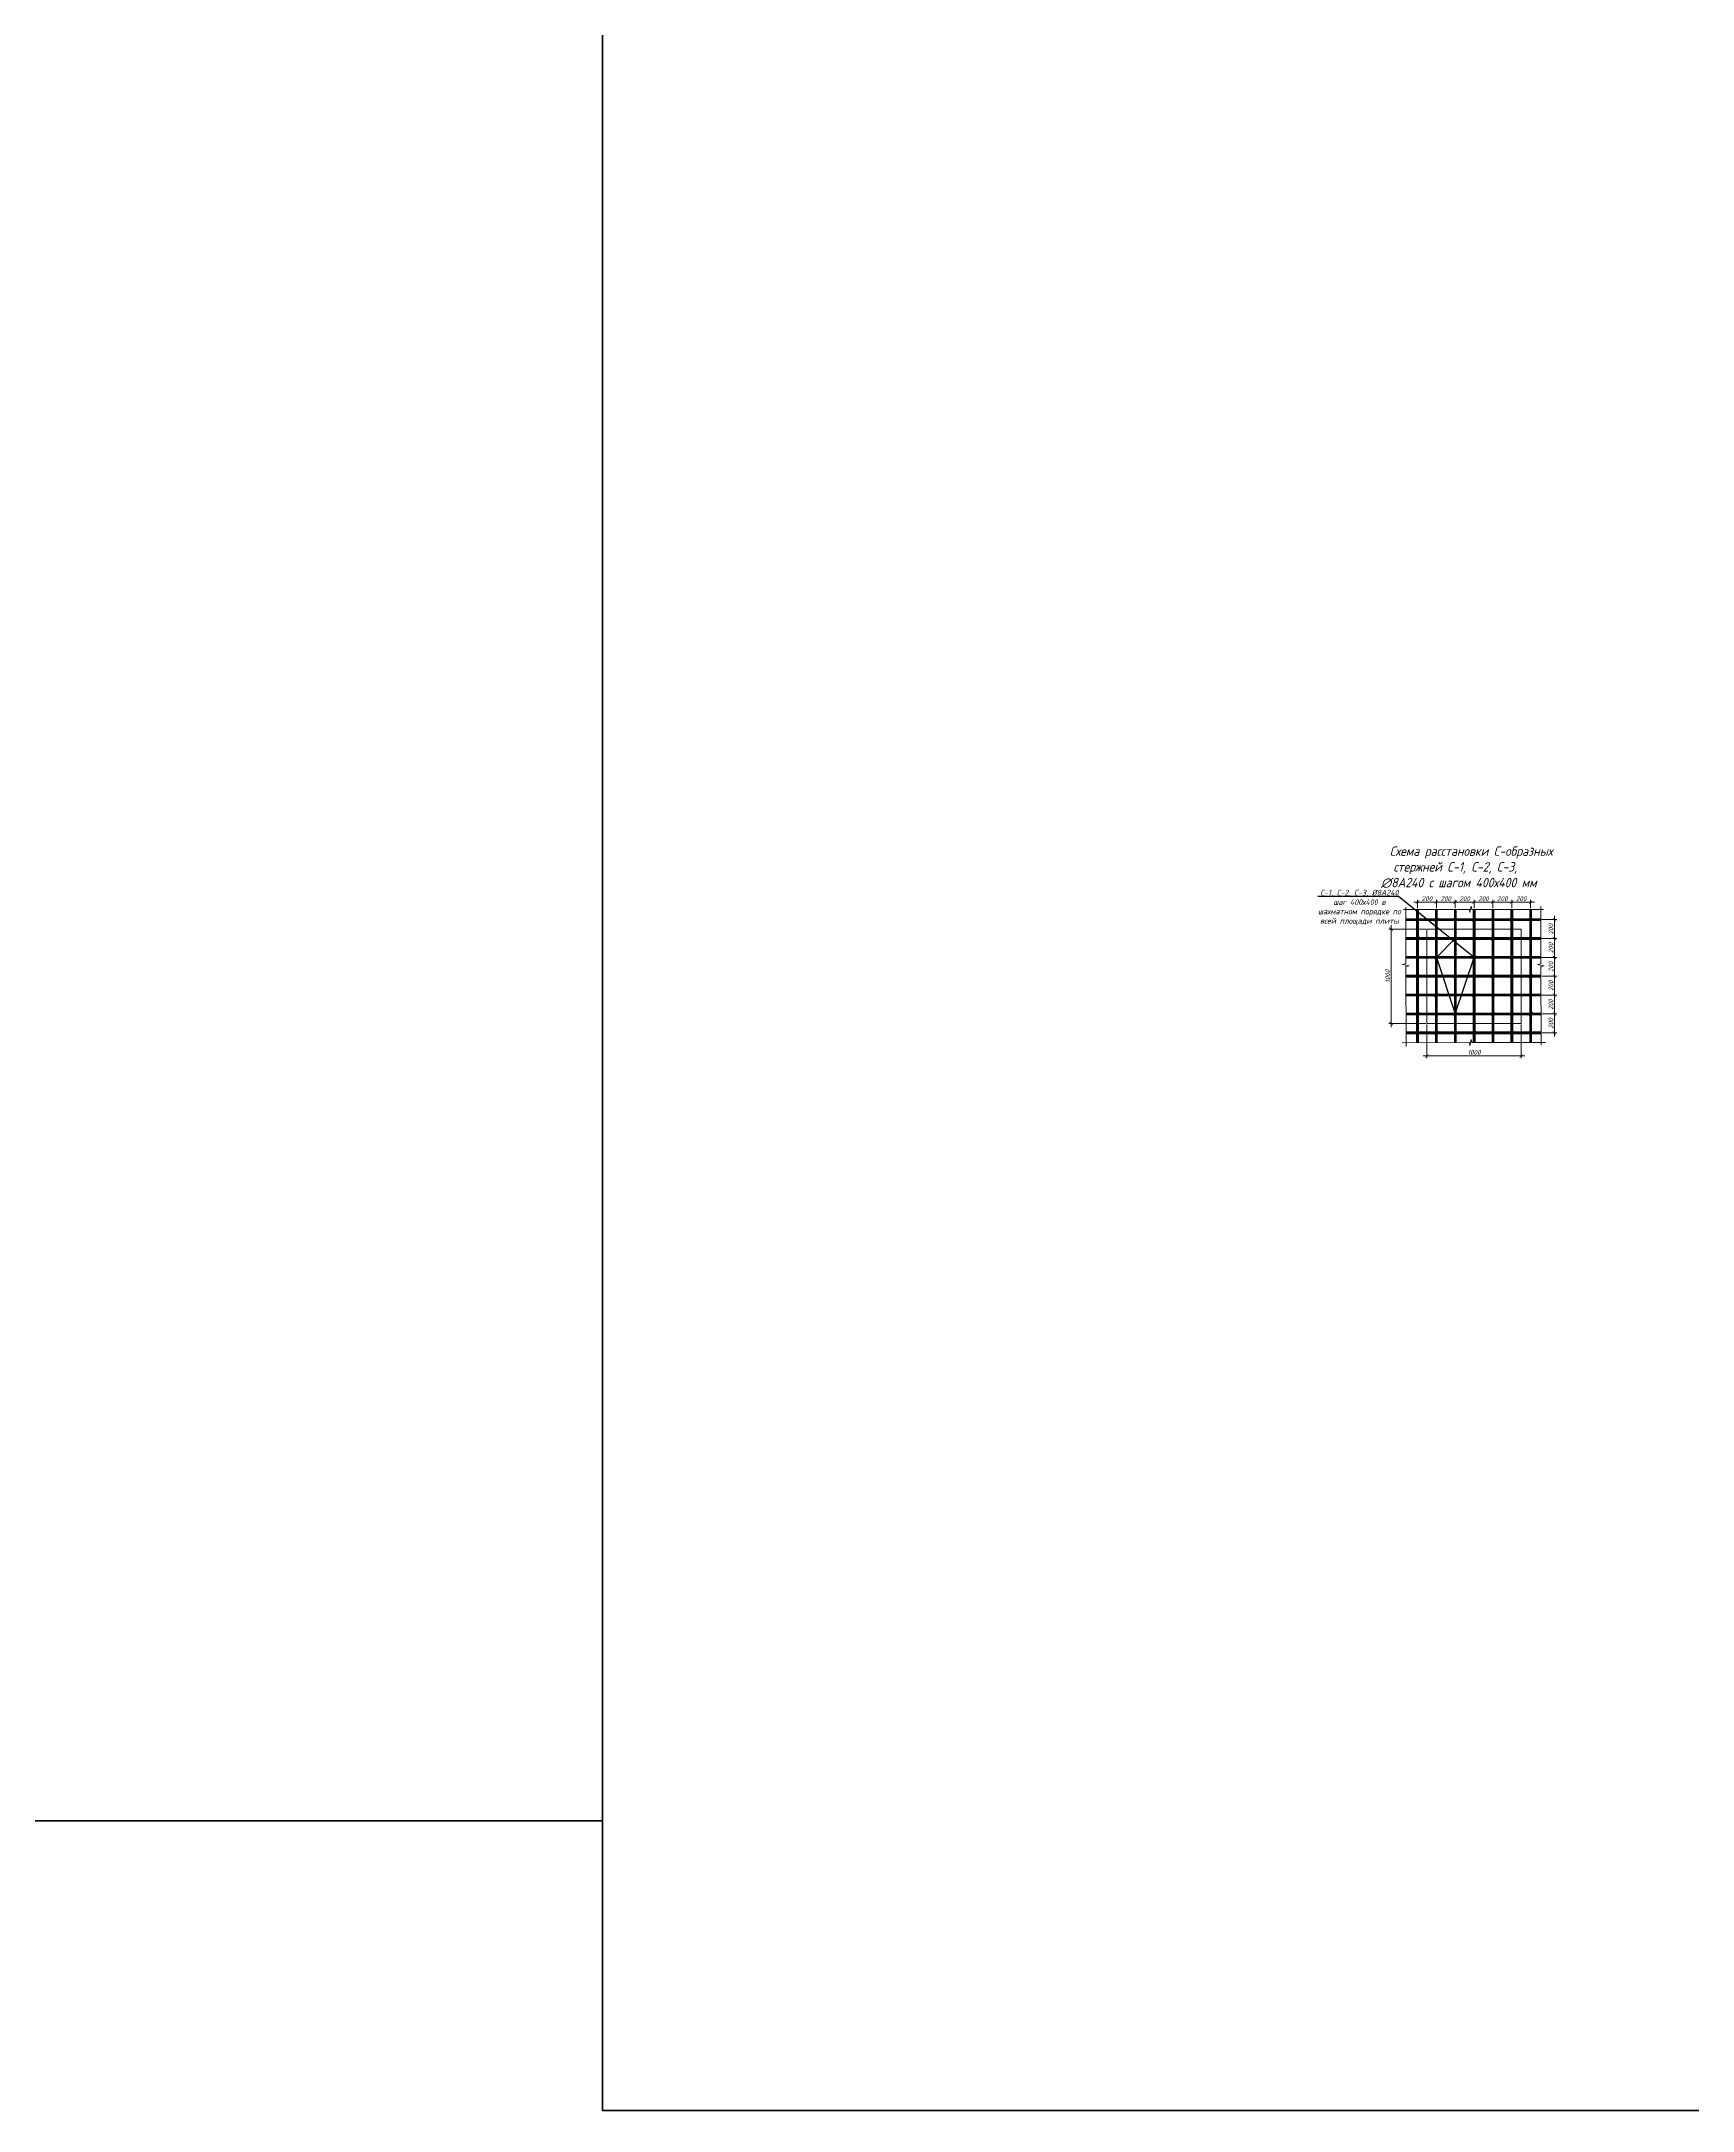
# Model space of a CAD drawing. Header units: millimetres. Extents: x 504091 to 2165846, y 135022 to 442887.
# Drawn here: x 1325311 to 1342824, y 199678 to 221619 of the extents above; entities that cross this region are included whole.
import ezdxf
from ezdxf import colors
from ezdxf.entities.mleader import LeaderData, LeaderLine
from ezdxf.math import Vec2, Vec3

# ---------------------------------------------------------------- set-up
doc = ezdxf.new("R2010")
doc.units = ezdxf.units.MM
doc.layers.get('Defpoints').update_dxf_attribs({"color": 255})
for name, color, linetype, lineweight in [('КР_Арматура 12', 174, 'Continuous', 40), ('Размер', 7, 'Continuous', 13), ('размеры', 7, 'Continuous', 9), ('Размеры КР', 164, 'Continuous', 9)]:
    doc.layers.add(name, color=color, linetype=linetype, lineweight=lineweight)
doc.layers.add('Текст', color=7, linetype='Continuous')
doc.styles.add('GOST 2.304_new', font='isocpeur.ttf', dxfattribs={"width": 0.9, "oblique": 15})
doc.styles.add('ISOCPEUR_ГОСТ', font='isocpeui.ttf', dxfattribs={"width": 0.85, "height": 2.5})
doc.dimstyles.new('SPDS 1_20', dxfattribs={"dimscale": 20, "dimtxt": 2.5, "dimasz": 1.77, "dimexe": 1.25, "dimexo": 0.625, "dimtad": 1, "dimdec": 0, "dimrnd": 0.001, "dimtxsty": 'GOST 2.304_new', "dimblk": 'ARCHTICK', "dimcen": 2.5, "dimdle": 2, "dimclrt": 256, "dimadec": 0, "dimazin": 2, "dimtfac": 0.75, "dimtdec": 0, "dimtmove": 1, "dimatfit": 3, "dimfxl": 0, "dimtolj": 1, "dimlwd": 9, "dimlwe": 9, "dimarcsym": 0})

# ---------------------------------------------------------------- blocks, each defined once
blk = doc.blocks.new('_ArchTick')
at = {"color": 0, "linetype": 'ByBlock', "const_width": 0.15}
blk.add_lwpolyline([(-0.5, -0.5), (0.5, 0.5)], dxfattribs=at)
blk = doc.blocks.new('*D3146')
at = {"layer": 'Defpoints', "color": 0, "lineweight": 20, "ltscale": 100, "transparency": 16777216}
for p in [(1341216, 211306), (1341358, 211306), (1341216, 211106)]:
    blk.add_point(p, dxfattribs=at)
at = {"layer": 'размеры', "color": 0, "lineweight": 9, "ltscale": 100, "transparency": 16777216}
for p, q in [((1341229, 211306), (1341383, 211306)), ((1341358, 211066), (1341358, 211346)), ((1341229, 211106), (1341383, 211106))]:
    blk.add_line(p, q, dxfattribs=at)
at = {"layer": 'размеры', "color": 0, "lineweight": 9, "ltscale": 100, "transparency": 16777216, "xscale": 35.4, "yscale": 35.4, "zscale": 35.4}
for p, rotation in [((1341358, 211306), 90), ((1341358, 211106), 270)]:
    blk.add_blockref('_ArchTick', p, dxfattribs=dict(at, rotation=rotation))
at = {"layer": 'размеры', "ltscale": 100, "transparency": 16777216, "insert": (1341321, 211206), "char_height": 50, "attachment_point": 5, "rotation": 90, "style": 'GOST 2.304_new'}
blk.add_mtext('\\A1;200', dxfattribs=at)
blk = doc.blocks.new('*D3147')
at = {"layer": 'Defpoints', "color": 0, "lineweight": 20, "ltscale": 100, "transparency": 16777216}
for p in [(1341207, 211506), (1341216, 211306), (1341358, 211506)]:
    blk.add_point(p, dxfattribs=at)
at = {"layer": 'размеры', "color": 0, "lineweight": 9, "ltscale": 100, "transparency": 16777216}
for p, q in [((1341358, 211266), (1341358, 211546)), ((1341219, 211506), (1341383, 211506)), ((1341229, 211306), (1341383, 211306))]:
    blk.add_line(p, q, dxfattribs=at)
at = {"layer": 'размеры', "color": 0, "lineweight": 9, "ltscale": 100, "transparency": 16777216, "xscale": 35.4, "yscale": 35.4, "zscale": 35.4}
for p, rotation in [((1341358, 211506), 90), ((1341358, 211306), 270)]:
    blk.add_blockref('_ArchTick', p, dxfattribs=dict(at, rotation=rotation))
at = {"layer": 'размеры', "ltscale": 100, "transparency": 16777216, "insert": (1341321, 211406), "char_height": 50, "attachment_point": 5, "rotation": 90, "style": 'GOST 2.304_new'}
blk.add_mtext('\\A1;200', dxfattribs=at)
blk = doc.blocks.new('*D3148')
at = {"layer": 'Defpoints', "color": 0, "lineweight": 20, "ltscale": 100, "transparency": 16777216}
for p in [(1341215, 211706), (1341358, 211706), (1341207, 211506)]:
    blk.add_point(p, dxfattribs=at)
at = {"layer": 'размеры', "color": 0, "lineweight": 9, "ltscale": 100, "transparency": 16777216}
for p, q in [((1341358, 211466), (1341358, 211746)), ((1341227, 211706), (1341383, 211706)), ((1341219, 211506), (1341383, 211506))]:
    blk.add_line(p, q, dxfattribs=at)
at = {"layer": 'размеры', "color": 0, "lineweight": 9, "ltscale": 100, "transparency": 16777216, "xscale": 35.4, "yscale": 35.4, "zscale": 35.4}
for p, rotation in [((1341358, 211706), 90), ((1341358, 211506), 270)]:
    blk.add_blockref('_ArchTick', p, dxfattribs=dict(at, rotation=rotation))
at = {"layer": 'размеры', "ltscale": 100, "transparency": 16777216, "insert": (1341321, 211606), "char_height": 50, "attachment_point": 5, "rotation": 90, "style": 'GOST 2.304_new'}
blk.add_mtext('\\A1;200', dxfattribs=at)
blk = doc.blocks.new('*D3149')
at = {"layer": 'Defpoints', "color": 0, "lineweight": 20, "ltscale": 100, "transparency": 16777216}
for p in [(1341200, 211906), (1341358, 211906), (1341215, 211706)]:
    blk.add_point(p, dxfattribs=at)
at = {"layer": 'размеры', "color": 0, "lineweight": 9, "ltscale": 100, "transparency": 16777216}
for p, q in [((1341212, 211906), (1341383, 211906)), ((1341358, 211666), (1341358, 211946)), ((1341227, 211706), (1341383, 211706))]:
    blk.add_line(p, q, dxfattribs=at)
at = {"layer": 'размеры', "color": 0, "lineweight": 9, "ltscale": 100, "transparency": 16777216, "xscale": 35.4, "yscale": 35.4, "zscale": 35.4}
for p, rotation in [((1341358, 211906), 90), ((1341358, 211706), 270)]:
    blk.add_blockref('_ArchTick', p, dxfattribs=dict(at, rotation=rotation))
at = {"layer": 'размеры', "ltscale": 100, "transparency": 16777216, "insert": (1341321, 211806), "char_height": 50, "attachment_point": 5, "rotation": 90, "style": 'GOST 2.304_new'}
blk.add_mtext('\\A1;200', dxfattribs=at)
blk = doc.blocks.new('*D3150')
at = {"layer": 'Defpoints', "color": 0, "lineweight": 20, "ltscale": 100, "transparency": 16777216}
for p in [(1341185, 212106), (1341358, 212106), (1341200, 211906)]:
    blk.add_point(p, dxfattribs=at)
at = {"layer": 'размеры', "color": 0, "lineweight": 9, "ltscale": 100, "transparency": 16777216}
for p, q in [((1341198, 212106), (1341383, 212106)), ((1341358, 211866), (1341358, 212146)), ((1341212, 211906), (1341383, 211906))]:
    blk.add_line(p, q, dxfattribs=at)
at = {"layer": 'размеры', "color": 0, "lineweight": 9, "ltscale": 100, "transparency": 16777216, "xscale": 35.4, "yscale": 35.4, "zscale": 35.4}
for p, rotation in [((1341358, 212106), 90), ((1341358, 211906), 270)]:
    blk.add_blockref('_ArchTick', p, dxfattribs=dict(at, rotation=rotation))
at = {"layer": 'размеры', "ltscale": 100, "transparency": 16777216, "insert": (1341321, 212006), "char_height": 50, "attachment_point": 5, "rotation": 90, "style": 'GOST 2.304_new'}
blk.add_mtext('\\A1;200', dxfattribs=at)
blk = doc.blocks.new('*D3151')
at = {"layer": 'Defpoints', "color": 0, "lineweight": 20, "ltscale": 100, "transparency": 16777216}
for p in [(1341204, 212306), (1341358, 212306), (1341185, 212106)]:
    blk.add_point(p, dxfattribs=at)
at = {"layer": 'размеры', "color": 0, "lineweight": 9, "ltscale": 100, "transparency": 16777216}
for p, q in [((1341216, 212306), (1341383, 212306)), ((1341358, 212066), (1341358, 212346)), ((1341198, 212106), (1341383, 212106))]:
    blk.add_line(p, q, dxfattribs=at)
at = {"layer": 'размеры', "color": 0, "lineweight": 9, "ltscale": 100, "transparency": 16777216, "xscale": 35.4, "yscale": 35.4, "zscale": 35.4}
for p, rotation in [((1341358, 212306), 90), ((1341358, 212106), 270)]:
    blk.add_blockref('_ArchTick', p, dxfattribs=dict(at, rotation=rotation))
at = {"layer": 'размеры', "ltscale": 100, "transparency": 16777216, "insert": (1341321, 212206), "char_height": 50, "attachment_point": 5, "rotation": 90, "style": 'GOST 2.304_new'}
blk.add_mtext('\\A1;200', dxfattribs=at)
blk = doc.blocks.new('*D3152')
at = {"layer": 'Defpoints', "color": 0, "lineweight": 20, "ltscale": 100, "transparency": 16777216}
for p in [(1340006, 211206), (1341006, 211206), (1341006, 210861)]:
    blk.add_point(p, dxfattribs=at)
at = {"layer": 'размеры', "color": 0, "lineweight": 9, "ltscale": 100, "transparency": 16777216}
for p, q in [((1340006, 211194), (1340006, 210836)), ((1341006, 211194), (1341006, 210836)), ((1339966, 210861), (1341046, 210861))]:
    blk.add_line(p, q, dxfattribs=at)
at = {"layer": 'размеры', "color": 0, "lineweight": 9, "ltscale": 100, "transparency": 16777216, "xscale": 35.4, "yscale": 35.4, "zscale": 35.4, "rotation": 180}
blk.add_blockref('_ArchTick', (1340006, 210861), dxfattribs=at)
at = {"layer": 'размеры', "color": 0, "lineweight": 9, "ltscale": 100, "transparency": 16777216, "xscale": 35.4, "yscale": 35.4, "zscale": 35.4}
blk.add_blockref('_ArchTick', (1341006, 210861), dxfattribs=at)
at = {"layer": 'размеры', "ltscale": 100, "transparency": 16777216, "insert": (1340506, 210899), "char_height": 50, "attachment_point": 5, "style": 'GOST 2.304_new'}
blk.add_mtext('\\A1;1000', dxfattribs=at)
blk = doc.blocks.new('*D3153')
at = {"layer": 'Defpoints', "color": 0, "lineweight": 20, "ltscale": 100, "transparency": 16777216}
for p in [(1340006, 212206), (1339626, 211206), (1340006, 211206)]:
    blk.add_point(p, dxfattribs=at)
at = {"layer": 'размеры', "color": 0, "lineweight": 9, "ltscale": 100, "transparency": 16777216}
for p, q in [((1339994, 212206), (1339601, 212206)), ((1339626, 212246), (1339626, 211166)), ((1339994, 211206), (1339601, 211206))]:
    blk.add_line(p, q, dxfattribs=at)
at = {"layer": 'размеры', "color": 0, "lineweight": 9, "ltscale": 100, "transparency": 16777216, "xscale": 35.4, "yscale": 35.4, "zscale": 35.4}
for p, rotation in [((1339626, 212206), 90), ((1339626, 211206), 270)]:
    blk.add_blockref('_ArchTick', p, dxfattribs=dict(at, rotation=rotation))
at = {"layer": 'размеры', "ltscale": 100, "transparency": 16777216, "insert": (1339589, 211706), "char_height": 50, "attachment_point": 5, "rotation": 90, "style": 'GOST 2.304_new'}
blk.add_mtext('\\A1;1000', dxfattribs=at)
blk = doc.blocks.new('_DotSmall')
at = {"color": 0, "linetype": 'ByBlock', "lineweight": 35, "const_width": 0.5}
blk.add_lwpolyline([(-0.0625, 0, 1), (0.0625, 0, 1)], format="xyb", close=True, dxfattribs=at)
blk = doc.blocks.new('*D3154')
at = {"layer": 'Defpoints', "color": 0, "lineweight": 20, "ltscale": 100, "transparency": 16777216}
for p in [(1339906, 212415), (1340106, 212492), (1340106, 212415)]:
    blk.add_point(p, dxfattribs=at)
at = {"layer": 'размеры', "color": 0, "lineweight": 9, "ltscale": 100, "transparency": 16777216}
for p, q in [((1339866, 212492), (1340146, 212492)), ((1339906, 212428), (1339906, 212517)), ((1340106, 212428), (1340106, 212517))]:
    blk.add_line(p, q, dxfattribs=at)
at = {"layer": 'размеры', "color": 0, "lineweight": 9, "ltscale": 100, "transparency": 16777216, "xscale": 35.4, "yscale": 35.4, "zscale": 35.4, "rotation": 180}
blk.add_blockref('_ArchTick', (1339906, 212492), dxfattribs=at)
at = {"layer": 'размеры', "color": 0, "lineweight": 9, "ltscale": 100, "transparency": 16777216, "xscale": 35.4, "yscale": 35.4, "zscale": 35.4}
blk.add_blockref('_ArchTick', (1340106, 212492), dxfattribs=at)
at = {"layer": 'размеры', "ltscale": 100, "transparency": 16777216, "insert": (1340006, 212529), "char_height": 50, "attachment_point": 5, "style": 'GOST 2.304_new'}
blk.add_mtext('\\A1;200', dxfattribs=at)
blk = doc.blocks.new('*D3155')
at = {"layer": 'Defpoints', "color": 0, "lineweight": 20, "ltscale": 100, "transparency": 16777216}
for p in [(1340106, 212415), (1340306, 212492), (1340306, 212415)]:
    blk.add_point(p, dxfattribs=at)
at = {"layer": 'размеры', "color": 0, "lineweight": 9, "ltscale": 100, "transparency": 16777216}
for p, q in [((1340066, 212492), (1340346, 212492)), ((1340106, 212428), (1340106, 212517)), ((1340306, 212427), (1340306, 212517))]:
    blk.add_line(p, q, dxfattribs=at)
at = {"layer": 'размеры', "color": 0, "lineweight": 9, "ltscale": 100, "transparency": 16777216, "xscale": 35.4, "yscale": 35.4, "zscale": 35.4, "rotation": 180}
blk.add_blockref('_ArchTick', (1340106, 212492), dxfattribs=at)
at = {"layer": 'размеры', "color": 0, "lineweight": 9, "ltscale": 100, "transparency": 16777216, "xscale": 35.4, "yscale": 35.4, "zscale": 35.4}
blk.add_blockref('_ArchTick', (1340306, 212492), dxfattribs=at)
at = {"layer": 'размеры', "ltscale": 100, "transparency": 16777216, "insert": (1340206, 212529), "char_height": 50, "attachment_point": 5, "style": 'GOST 2.304_new'}
blk.add_mtext('\\A1;200', dxfattribs=at)
blk = doc.blocks.new('*D3156')
at = {"layer": 'Defpoints', "color": 0, "lineweight": 20, "ltscale": 100, "transparency": 16777216}
for p in [(1340306, 212415), (1340506, 212492), (1340506, 212415)]:
    blk.add_point(p, dxfattribs=at)
at = {"layer": 'размеры', "color": 0, "lineweight": 9, "ltscale": 100, "transparency": 16777216}
for p, q in [((1340266, 212492), (1340546, 212492)), ((1340306, 212427), (1340306, 212517)), ((1340506, 212427), (1340506, 212517))]:
    blk.add_line(p, q, dxfattribs=at)
at = {"layer": 'размеры', "color": 0, "lineweight": 9, "ltscale": 100, "transparency": 16777216, "xscale": 35.4, "yscale": 35.4, "zscale": 35.4, "rotation": 180}
blk.add_blockref('_ArchTick', (1340306, 212492), dxfattribs=at)
at = {"layer": 'размеры', "color": 0, "lineweight": 9, "ltscale": 100, "transparency": 16777216, "xscale": 35.4, "yscale": 35.4, "zscale": 35.4}
blk.add_blockref('_ArchTick', (1340506, 212492), dxfattribs=at)
at = {"layer": 'размеры', "ltscale": 100, "transparency": 16777216, "insert": (1340406, 212529), "char_height": 50, "attachment_point": 5, "style": 'GOST 2.304_new'}
blk.add_mtext('\\A1;200', dxfattribs=at)
blk = doc.blocks.new('*D3157')
at = {"layer": 'Defpoints', "color": 0, "lineweight": 20, "ltscale": 100, "transparency": 16777216}
for p in [(1340506, 212415), (1340706, 212492), (1340706, 212415)]:
    blk.add_point(p, dxfattribs=at)
at = {"layer": 'размеры', "color": 0, "lineweight": 9, "ltscale": 100, "transparency": 16777216}
for p, q in [((1340466, 212492), (1340746, 212492)), ((1340506, 212427), (1340506, 212517)), ((1340706, 212427), (1340706, 212517))]:
    blk.add_line(p, q, dxfattribs=at)
at = {"layer": 'размеры', "color": 0, "lineweight": 9, "ltscale": 100, "transparency": 16777216, "xscale": 35.4, "yscale": 35.4, "zscale": 35.4, "rotation": 180}
blk.add_blockref('_ArchTick', (1340506, 212492), dxfattribs=at)
at = {"layer": 'размеры', "color": 0, "lineweight": 9, "ltscale": 100, "transparency": 16777216, "xscale": 35.4, "yscale": 35.4, "zscale": 35.4}
blk.add_blockref('_ArchTick', (1340706, 212492), dxfattribs=at)
at = {"layer": 'размеры', "ltscale": 100, "transparency": 16777216, "insert": (1340606, 212529), "char_height": 50, "attachment_point": 5, "style": 'GOST 2.304_new'}
blk.add_mtext('\\A1;200', dxfattribs=at)
blk = doc.blocks.new('*D3158')
at = {"layer": 'Defpoints', "color": 0, "lineweight": 20, "ltscale": 100, "transparency": 16777216}
for p in [(1340706, 212415), (1340906, 212492), (1340906, 212415)]:
    blk.add_point(p, dxfattribs=at)
at = {"layer": 'размеры', "color": 0, "lineweight": 9, "ltscale": 100, "transparency": 16777216}
for p, q in [((1340666, 212492), (1340946, 212492)), ((1340706, 212427), (1340706, 212517)), ((1340906, 212427), (1340906, 212517))]:
    blk.add_line(p, q, dxfattribs=at)
at = {"layer": 'размеры', "color": 0, "lineweight": 9, "ltscale": 100, "transparency": 16777216, "xscale": 35.4, "yscale": 35.4, "zscale": 35.4, "rotation": 180}
blk.add_blockref('_ArchTick', (1340706, 212492), dxfattribs=at)
at = {"layer": 'размеры', "color": 0, "lineweight": 9, "ltscale": 100, "transparency": 16777216, "xscale": 35.4, "yscale": 35.4, "zscale": 35.4}
blk.add_blockref('_ArchTick', (1340906, 212492), dxfattribs=at)
at = {"layer": 'размеры', "ltscale": 100, "transparency": 16777216, "insert": (1340806, 212529), "char_height": 50, "attachment_point": 5, "style": 'GOST 2.304_new'}
blk.add_mtext('\\A1;200', dxfattribs=at)
blk = doc.blocks.new('*D3159')
at = {"layer": 'Defpoints', "color": 0, "lineweight": 20, "ltscale": 100, "transparency": 16777216}
for p in [(1340906, 212415), (1341106, 212492), (1341106, 212415)]:
    blk.add_point(p, dxfattribs=at)
at = {"layer": 'размеры', "color": 0, "lineweight": 9, "ltscale": 100, "transparency": 16777216}
for p, q in [((1340866, 212492), (1341146, 212492)), ((1340906, 212427), (1340906, 212517)), ((1341106, 212427), (1341106, 212517))]:
    blk.add_line(p, q, dxfattribs=at)
at = {"layer": 'размеры', "color": 0, "lineweight": 9, "ltscale": 100, "transparency": 16777216, "xscale": 35.4, "yscale": 35.4, "zscale": 35.4, "rotation": 180}
blk.add_blockref('_ArchTick', (1340906, 212492), dxfattribs=at)
at = {"layer": 'размеры', "color": 0, "lineweight": 9, "ltscale": 100, "transparency": 16777216, "xscale": 35.4, "yscale": 35.4, "zscale": 35.4}
blk.add_blockref('_ArchTick', (1341106, 212492), dxfattribs=at)
at = {"layer": 'размеры', "ltscale": 100, "transparency": 16777216, "insert": (1341006, 212529), "char_height": 50, "attachment_point": 5, "style": 'GOST 2.304_new'}
blk.add_mtext('\\A1;200', dxfattribs=at)

msp = doc.modelspace()

# ---------------------------------------------------------------- linework, layer by layer
at = {"layer": 'Defpoints', "lineweight": 9}
for p, q in [((1339906.4836, 212413.3618), (1339906.4836, 211000.6727)), ((1340106.4836, 212413.9947), (1340106.4836, 211001.3056)), ((1340306.4836, 212414.6277), (1340306.4836, 211001.9385)), ((1340506.4836, 212415.0807), (1340506.4836, 211002.3927)), ((1340706.4836, 212414.9071), (1340706.4836, 211002.2292)), ((1340906.4836, 212414.7336), (1340906.4836, 211002.0657)), ((1341106.4836, 212414.56), (1341106.4836, 211001.9021)), ((1339783.1448, 212306.3953), (1341214.7208, 212306.3953)), ((1339782.9591, 212106.3953), (1341214.5335, 212106.3953)), ((1339782.7735, 211906.3953), (1341214.3463, 211906.3953)), ((1339783.012, 211706.3953), (1341214.5843, 211706.3953)), ((1339783.597, 211506.3953), (1341215.1693, 211506.3953)), ((1339784.182, 211306.3953), (1341215.7542, 211306.3953)), ((1339784.767, 211106.3953), (1341216.3392, 211106.3953))]:
    msp.add_line(p, q, dxfattribs=at)
at = {"layer": 'КР_Арматура 12', "ltscale": 100}
for p, q in [((1339900.4836, 212413.3428), (1339900.4836, 211000.6537)), ((1339912.4836, 212413.3808), (1339912.4836, 211000.6916)), ((1340100.4836, 212413.9758), (1340100.4836, 211001.2866)), ((1340112.4836, 212414.0137), (1340112.4836, 211001.3246)), ((1340300.4836, 212414.6087), (1340300.4836, 211001.9195)), ((1340312.4836, 212414.6467), (1340312.4836, 211001.9575)), ((1340500.4836, 212415.0859), (1340500.4836, 211002.3976)), ((1340512.4836, 212415.0755), (1340512.4836, 211002.3878)), ((1340700.4836, 212414.9123), (1340700.4836, 211002.2341)), ((1340712.4836, 212414.9019), (1340712.4836, 211002.2243)), ((1340900.4836, 212414.7388), (1340900.4836, 211002.0706)), ((1340912.4836, 212414.7283), (1340912.4836, 211002.0607)), ((1341100.4836, 212414.5652), (1341100.4836, 211001.907)), ((1341112.4836, 212414.5548), (1341112.4836, 211001.8972)), ((1339783.1392, 212300.3953), (1341214.7152, 212300.3953)), ((1339783.1503, 212312.3953), (1341214.7264, 212312.3953)), ((1339782.9536, 212100.3953), (1341214.5279, 212100.3953)), ((1339782.9647, 212112.3953), (1341214.5392, 212112.3953)), ((1339782.7679, 211900.3953), (1341214.3407, 211900.3953)), ((1339782.7791, 211912.3953), (1341214.3519, 211912.3953)), ((1339782.9945, 211712.3953), (1341214.5667, 211712.3953)), ((1339783.0296, 211700.3953), (1341214.6018, 211700.3953)), ((1339783.5795, 211512.3953), (1341215.1517, 211512.3953)), ((1339783.6146, 211500.3953), (1341215.1868, 211500.3953)), ((1339784.1645, 211312.3953), (1341215.7367, 211312.3953)), ((1339784.1996, 211300.3953), (1341215.7718, 211300.3953)), ((1339784.7494, 211112.3953), (1341216.3217, 211112.3953)), ((1339784.7845, 211100.3953), (1341216.3568, 211100.3953))]:
    msp.add_line(p, q, dxfattribs=at)
at = {"layer": 'размеры', "lineweight": 70, "ltscale": 100}
for p, q in [((1340088.4836, 212287.5441), (1340124.4836, 212323.5441)), ((1340488.4836, 212287.5441), (1340524.4836, 212323.5441)), ((1340888.4836, 212287.5441), (1340924.4836, 212323.5441)), ((1339888.5171, 212091.2992), (1339924.5171, 212127.2992)), ((1340288.9928, 212088.0956), (1340324.9928, 212124.0956)), ((1340688.4836, 212087.5441), (1340724.4836, 212123.5441)), ((1340088.5171, 211888.4824), (1340124.5171, 211924.4824)), ((1340488.9928, 211888.0956), (1340524.9928, 211924.0956)), ((1340888.9928, 211888.0956), (1340924.9928, 211924.0956)), ((1339888.1838, 211688.0956), (1339924.1838, 211724.0956)), ((1340088.1838, 211488.0956), (1340124.1838, 211524.0956)), ((1340288.9928, 211688.0956), (1340324.9928, 211724.0956)), ((1340488.1838, 211488.0956), (1340524.1838, 211524.0956)), ((1340688.1838, 211688.0956), (1340724.1838, 211724.0956)), ((1340888.1838, 211488.0956), (1340924.1838, 211524.0956)), ((1341088.1838, 211688.0956), (1341124.1838, 211724.0956)), ((1339888.1838, 211288.0956), (1339924.1838, 211324.0956)), ((1340288.9928, 211288.0956), (1340324.9928, 211324.0956)), ((1340688.1838, 211288.0956), (1340724.1838, 211324.0956)), ((1341088.1838, 211288.0956), (1341124.1838, 211324.0956)), ((1340088.1838, 211088.0956), (1340124.1838, 211124.0956)), ((1340488.1838, 211088.0956), (1340524.1838, 211124.0956)), ((1340888.1838, 211088.0956), (1340924.1838, 211124.0956))]:
    msp.add_line(p, q, dxfattribs=at)
at = {"layer": 'размеры'}
for points in [[(1339785.0773, 210960.6144), (1339782.7086, 211810.1273), (1339817.3687, 211816.76), (1339748.4654, 211830.3531), (1339782.7086, 211836.5355), (1339783.2437, 212438.579)], [(1339756.3935, 212412.9718), (1340456.173, 212415.1014), (1340462.8057, 212380.4413), (1340476.3988, 212449.3447), (1340482.5812, 212415.1014), (1341241.6811, 212414.466)], [(1341216.6451, 210975.1271), (1341214.2809, 211810.1273), (1341248.9409, 211816.76), (1341180.0376, 211830.3531), (1341214.2809, 211836.5355), (1341214.822, 212445.8695)], [(1339742.0366, 211000.2884), (1340456.173, 211002.4123), (1340462.8057, 210967.7522), (1340476.3988, 211036.6555), (1340482.5812, 211002.4123), (1341262.2569, 211001.8121)]]:
    msp.add_lwpolyline(points, dxfattribs=at)
at = {"layer": 'размеры', "ltscale": 100}
msp.add_lwpolyline([(1340006.4836, 212206.3953), (1341006.4836, 212206.3953), (1341006.4836, 211206.3953), (1340006.4836, 211206.3953)], close=True, dxfattribs=at)
at = {"layer": 'Размеры КР', "color": 1, "lineweight": 60}
for points in [[(1260123.0692, 282473.5457), (1331263.6589, 282473.5457), (1331263.6589, 202751.1477), (1260123.0692, 202751.1477)], [(1331263.6589, 282473.5457), (1383846.3793, 282473.5457), (1383846.3793, 199677.5861), (1331263.6589, 199677.5861)]]:
    msp.add_lwpolyline(points, close=True, dxfattribs=at)

# ---------------------------------------------------------------- texts
at = {"layer": 'Текст', "color": 7, "insert": (1339307.6622, 213082.7397), "char_height": 100, "width": 2240.238922, "attachment_point": 1, "style": 'GOST 2.304_new'}
msp.add_mtext('\\pi304.852;Схема расстановки С-образных \\P\\pi343.493;стержней С-1, С-2, С-3,  \\P\\pi210.498;∅8А240 с шагом 400х400 мм', dxfattribs=at)

# ---------------------------------------------------------------- dimensions: what is measured, and where the dimension line sits
at = {"layer": 'размеры', "ltscale": 100}
for base, p1, p2, picture, middle in [((1340106.4836, 212491.8875), (1339906.4836, 212415.2634), (1340106.4836, 212415.2634), '*D3154', (1340006.4836, 212529.3875)), ((1340306.4836, 212491.8875), (1340106.4836, 212415.2634), (1340306.4836, 212414.6459), '*D3155', (1340206.4836, 212529.3875)), ((1340506.4836, 212491.8875), (1340306.4836, 212414.6459), (1340506.4836, 212414.6459), '*D3156', (1340406.4836, 212529.3875)), ((1340706.4836, 212491.8875), (1340506.4836, 212414.6459), (1340706.4836, 212414.6459), '*D3157', (1340606.4836, 212529.3875)), ((1340906.4836, 212491.8875), (1340706.4836, 212414.6459), (1340906.4836, 212414.6459), '*D3158', (1340806.4836, 212529.3875)), ((1341106.4836, 212491.8875), (1340906.4836, 212414.6459), (1341106.4836, 212414.56), '*D3159', (1341006.4836, 212529.3875)), ((1341006.4836, 210861.3612), (1340006.4836, 211206.3953), (1341006.4836, 211206.3953), '*D3152', (1340506.4836, 210898.8612))]:
    dim = msp.add_linear_dim(base=base, p1=p1, p2=p2, dimstyle='SPDS 1_20', dxfattribs=at)
    dim.commit()
    dim.dimension.update_dxf_attribs({"geometry": picture, "text_midpoint": middle})
for base, p1, p2, picture, middle in [((1339626.2054, 211206.3953), (1340006.4836, 212206.3953), (1340006.4836, 211206.3953), '*D3153', (1339588.7054, 211706.3953)), ((1341358.1005, 212306.3953), (1341185.2417, 212106.3953), (1341203.5846, 212306.3953), '*D3151', (1341320.6005, 212206.3953)), ((1341358.1005, 212106.3953), (1341199.5928, 211906.3953), (1341185.2417, 212106.3953), '*D3150', (1341320.6005, 212006.3953)), ((1341358.1005, 211906.3953), (1341214.5746, 211706.3953), (1341199.5928, 211906.3953), '*D3149', (1341320.6005, 211806.3953)), ((1341358.1005, 211706.3953), (1341206.5828, 211506.3953), (1341214.5746, 211706.3953), '*D3148', (1341320.6005, 211606.3953)), ((1341358.1005, 211506.3953), (1341216.2734, 211306.3953), (1341206.5828, 211506.3953), '*D3147', (1341320.6005, 211406.3953)), ((1341358.1005, 211306.3953), (1341216.2734, 211106.3953), (1341216.2734, 211306.3953), '*D3146', (1341320.6005, 211206.3953))]:
    dim = msp.add_linear_dim(base=base, p1=p1, p2=p2, angle=90, dimstyle='SPDS 1_20', dxfattribs=at)
    dim.commit()
    dim.dimension.update_dxf_attribs({"geometry": picture, "text_midpoint": middle})

# ---------------------------------------------------------------- leaders
at = {"layer": 'Размер', "lineweight": 13, "ltscale": 20}
ml = msp.add_multileader_mtext('Standard', dxfattribs=at)
ml.set_content('\\A1;{\\C5;С-1, С-2, С-3, %%C8А240 шаг 400х400 в шахматном порядке по всей площади плиты }', color=256, style='ISOCPEUR_ГОСТ')
ml.set_leader_properties()
ml.set_arrow_properties(name='DOTSMALL')
ml.build(insert=Vec2(0, 0))
ml.multileader.update_dxf_attribs({"text_left_attachment_type": 6, "text_right_attachment_type": 6, "arrow_head_size": 40})
ctx = ml.context
ctx.base_point, ctx.char_height, ctx.arrow_head_size, ctx.landing_gap_size, ctx.plane_origin = Vec3(1338908.9398, 212550.6417), 60, 40, 0, Vec3(1331993.1559, 329463.3906)
ctx.left_attachment, ctx.right_attachment, ctx.text_align_type = 6, 6, 1
notes = []
notes.append((ctx, [(0, (1, 1, 0), (1339705.4375, 212550.6417), (-1, 0), 32, [(3, [(1340307.2925, 212106.3953), (1340106.43, 211906.3953), (1340306.4836, 211306.3953), (1340506.4836, 211906.3953)], 0, [])])]))
ctx.mtext.insert, ctx.mtext.rotation, ctx.mtext.width, ctx.mtext.defined_height, ctx.mtext.alignment, ctx.mtext.flow_direction = Vec3(1339291.1887, 212622.6417), 6.2831853072, 817.761516, 360, 2, 5
for ctx, leaders in notes:
    for number, flags, end, landing, length, lines in leaders:
        leader = LeaderData()
        leader.index, (leader.has_last_leader_line, leader.has_dogleg_vector, leader.attachment_direction) = number, flags
        leader.last_leader_point, leader.dogleg_vector, leader.dogleg_length = Vec3(end), Vec3(landing), length
        for number, points, colour, breaks in lines:
            line = LeaderLine()
            line.index, line.vertices, line.color, line.breaks = number, Vec3.list(points), colors.encode_raw_color(colour), breaks
            leader.lines.append(line)
        ctx.leaders.append(leader)

doc.saveas('drawing.dxf')
